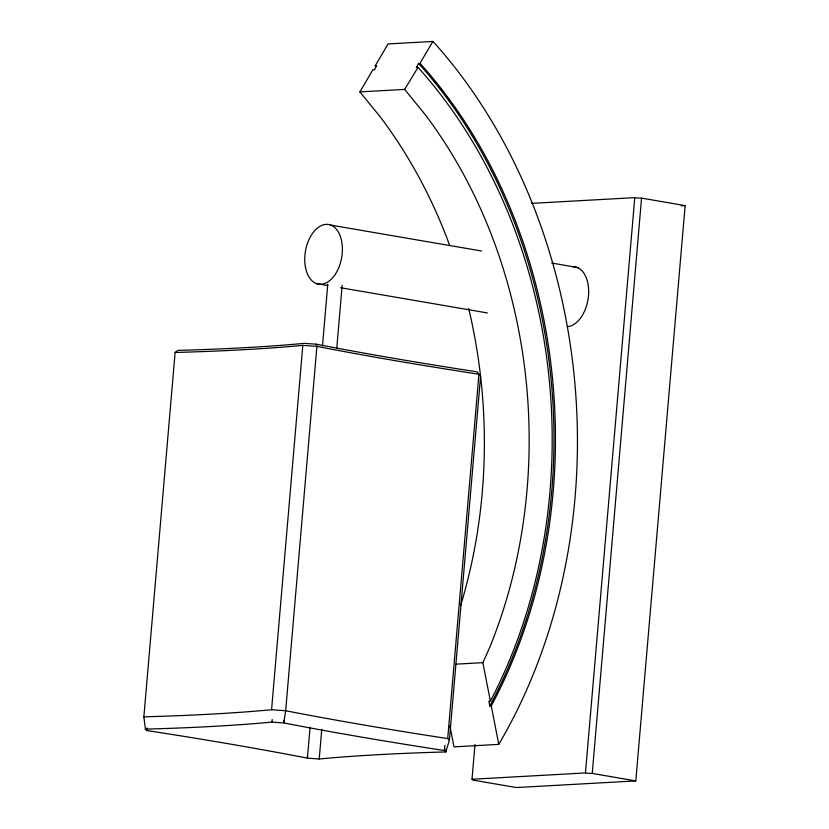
<?xml version="1.0" encoding="UTF-8"?>
<svg xmlns="http://www.w3.org/2000/svg" width="829" height="829" viewBox="0 0 829 829"><rect width="100%" height="100%" fill="white"/><g stroke="black" fill="none" stroke-linecap="round" stroke-linejoin="round"><path stroke-width="1.24" d="M307.455 755.789L307.424 758.141L319.217 758.991L324.719 758.483A916.263 100.547 4.9 0 1 438.572 752.152L445.815 751.955L449.37 740.276L480.613 375.92L478.934 374.221A913.838 100.278 4.9 0 1 316.896 346.377L302.813 345.372A913.838 100.278 4.9 0 1 175.116 352.47L143.873 716.826L145.386 729.126L146.774 730.546L155.541 731.893A916.263 100.547 4.9 0 1 300.036 756.711L307.424 758.141L310.077 727.23M146.774 730.546L147.002 727.966M143.873 716.826A913.838 100.278 4.9 0 0 271.57 709.728L302.813 345.372M145.386 729.126L152.619 728.919A916.263 100.547 4.9 0 0 266.472 722.587L271.974 722.09L272.192 719.51M283.995 720.36L283.767 722.929L291.166 724.359A916.263 100.547 4.9 0 0 435.65 749.178L444.417 750.525L445.815 751.955L446.033 749.375M322.491 345.952L327.776 284.264M336.761 348.273L342.159 285.3M319.217 758.991L321.756 729.354M444.417 750.525L444.862 745.375M449.37 740.276L447.701 738.577L478.934 374.221M531.648 203.374L634.776 197.644A5.451 0.601 4.9 0 0 641.553 198.131L685.127 205.613L635.802 780.918L516.384 787.55L472.81 780.068A5.451 0.601 4.9 0 0 472.012 779.25L474.996 744.421M472.012 779.25L585.461 772.939L634.776 197.644M635.802 780.918L592.238 773.426L641.553 198.131M449.888 725.748L453.991 746.856L498.768 744.369L491.286 705.883L489.794 705.966L488.872 701.241L490.364 701.158L482.882 662.661L489.784 647.262A459.577 361.434 86.8 0 0 424.976 114.34L404.645 89.397L359.869 91.895L372.977 69.615L374.729 69.791M375.765 66.382L375.216 65.812L388.065 43.937L432.852 41.45L435.546 44.248A517.99 407.371 86.8 0 1 498.768 744.369M374.47 69.532L376.708 65.729L375.216 65.812M416.521 67.47L418.5 63.408L420.552 63.895A486.426 382.552 86.8 0 1 491.286 705.883M419.992 63.325L432.852 41.45M404.645 89.397L418.013 67.387A482.561 379.506 86.8 0 1 490.364 701.158M175.116 352.47L177.852 350.377L185.085 350.18A916.263 100.547 4.9 0 0 298.948 343.848L304.44 343.351L316.243 344.19L323.631 345.62A916.263 100.547 4.9 0 0 468.116 370.439L476.882 371.786L478.281 373.205M416.272 67.201L417.764 67.118M681.272 205.82L685.127 205.613M456.012 664.153L482.882 662.661M271.57 709.728L285.663 710.743A913.838 100.278 4.9 0 0 447.701 738.577M271.974 722.09L283.767 722.929L285.663 710.743L316.896 346.377L316.243 344.19M330.864 225.115A30.258 18.393 -80.3 0 1 334.968 274.762A30.258 18.393 -80.3 0 1 304.885 263.125A30.258 18.393 -80.3 0 1 330.864 225.115L481.504 250.99M551.71 263.052L578.518 267.663M316.284 283.559L327.776 285.528M340.543 287.725L487.348 312.937M418.5 63.408L419.059 63.978A486.426 382.552 86.8 0 1 489.794 705.966M359.869 91.895L380.2 116.837A459.577 361.434 86.8 0 1 449.764 245.612M468.644 308.315A459.577 361.434 86.8 0 1 460.686 605.398M577.15 267.466A30.258 18.393 -80.3 0 1 587.999 299.559A30.258 18.393 -80.3 0 1 567.264 326.636M572.404 266.71A30.258 18.393 -80.3 0 1 576 267.083M592.238 773.426A5.451 0.601 4.9 0 1 585.461 772.939"/></g></svg>
